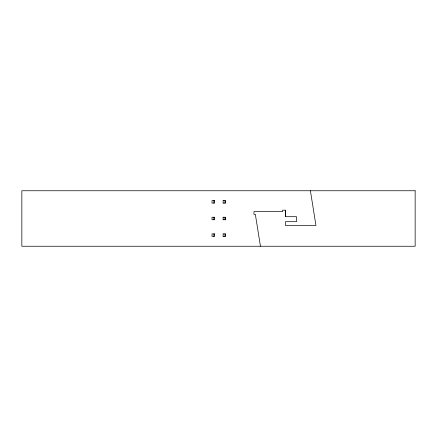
<?xml version="1.0" encoding="UTF-8"?>
<svg xmlns="http://www.w3.org/2000/svg" width="437" height="437" viewBox="0 0 437 437"><rect width="100%" height="100%" fill="white"/><g stroke="black" fill="none" stroke-linecap="round" stroke-linejoin="round"><path stroke-width="0.66" d="M310.401 190.75L315.951 225.437L285.421 225.437L285.421 221.69L296.521 221.69L296.521 216.697L285.421 216.697L285.421 210.175L282.646 210.175L282.646 211.563L253.957 211.563L253.957 214.338L255.345 214.338L260.447 246.25M223.099 200.599L225.623 200.599L225.623 203.101L223.099 203.101M223.099 217.249L225.623 217.249L225.623 219.751L223.099 219.751M223.099 233.899L225.623 233.899L225.623 236.401L223.099 236.401M285.421 210.175L285.421 216.697M224.973 200.599L224.973 203.101M224.973 217.249L224.973 219.751M224.973 233.899L224.973 236.401M223.127 200.599L223.127 203.101M223.127 217.249L223.127 219.751M223.127 233.899L223.127 236.401M213.873 200.599L213.873 203.101M213.873 217.249L213.873 219.751M213.873 233.899L213.873 236.401M415.15 190.75L21.85 190.75L21.85 246.25L415.15 246.25L415.15 190.75M214.523 200.599L212 200.599L212.027 203.101L214.523 203.101L214.523 200.599M214.523 217.249L212 217.249L212.027 219.751L214.523 219.751L214.523 217.249M214.523 233.899L212 233.899L212.027 236.401L214.523 236.401L214.523 233.899"/></g></svg>
